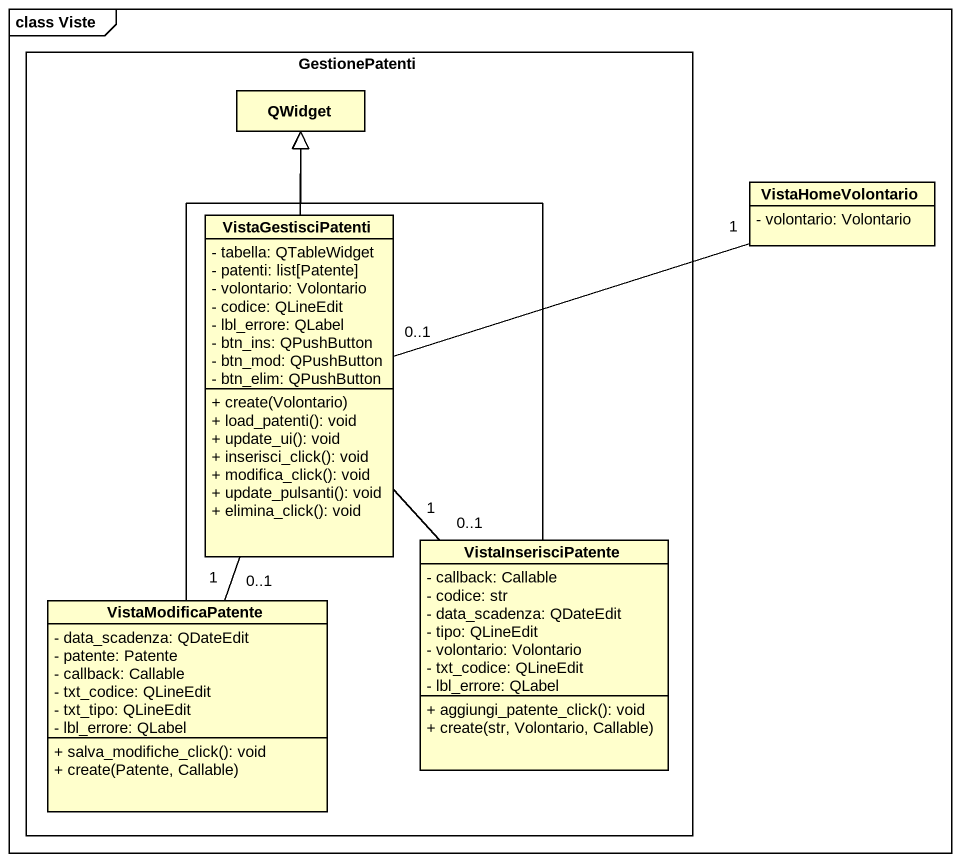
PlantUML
@startuml
mainframe class Viste
hide circle
hide empty members
skinparam classAttributeIconSize 0
rectangle GestionePatenti {
  class QWidget
  class VistaGestisciPatenti {
    - tabella: QTableWidget
    - patenti: list[Patente]
    - volontario: Volontario
    - codice: QLineEdit
    - lbl_errore: QLabel
    - btn_ins: QPushButton
    - btn_mod: QPushButton
    - btn_elim: QPushButton
    + create(Volontario)
    + load_patenti(): void
    + update_ui(): void
    + inserisci_click(): void
    + modifica_click(): void
    + update_pulsanti(): void
    + elimina_click(): void
  }
  class VistaInserisciPatente {
    - callback: Callable
    - codice: str
    - data_scadenza: QDateEdit
    - tipo: QLineEdit
    - volontario: Volontario
    - txt_codice: QLineEdit
    - lbl_errore: QLabel
    + aggiungi_patente_click(): void
    + create(str, Volontario, Callable)
  }
  class VistaModificaPatente {
    - data_scadenza: QDateEdit
    - patente: Patente
    - callback: Callable
    - txt_codice: QLineEdit
    - txt_tipo: QLineEdit
    - lbl_errore: QLabel
    + salva_modifiche_click(): void
    + create(Patente, Callable)
  }
}
class VistaHomeVolontario {
  - volontario: Volontario
}
VistaGestisciPatenti -up-|> QWidget
VistaGestisciPatenti "0..1" -right- "1" VistaHomeVolontario
VistaInserisciPatente -up-|> QWidget
VistaInserisciPatente "0..1" -up- "1" VistaGestisciPatenti
VistaModificaPatente -up-|> QWidget
VistaModificaPatente "0..1" -up- "1" VistaGestisciPatenti
@enduml
